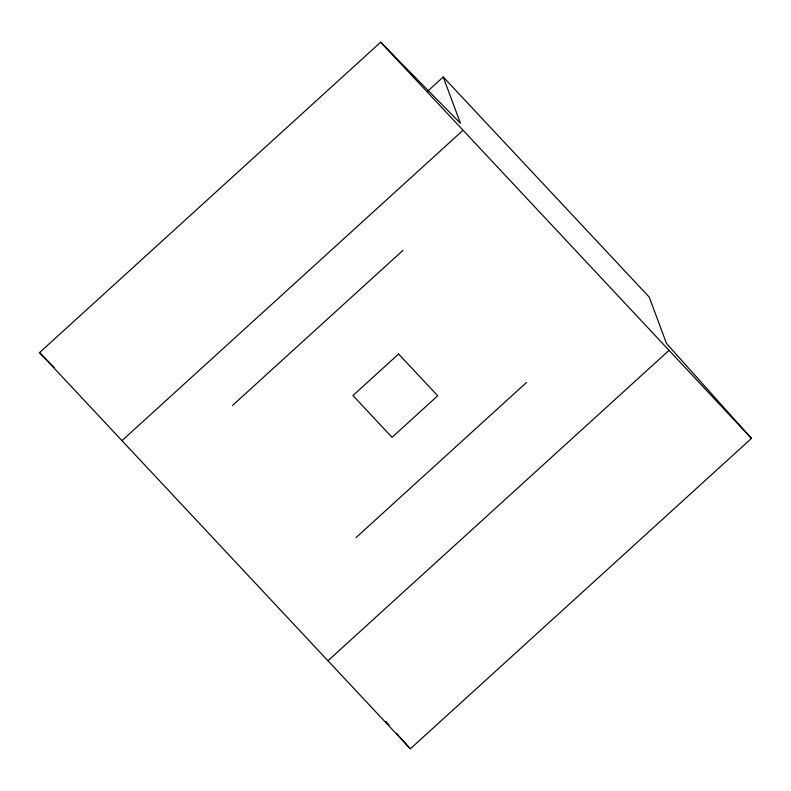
<?xml version="1.0" encoding="UTF-8"?>
<svg xmlns="http://www.w3.org/2000/svg" width="791" height="791" viewBox="0 0 791 791"><rect width="100%" height="100%" fill="white"/><g stroke="black" fill="none" stroke-linecap="round" stroke-linejoin="round"><path stroke-width="1.19" d="M443.247 77.004L649.253 297.119L666.477 343.442L751.45 438.402L410.351 748.8L39.55 352.598L380.649 42.2L460.471 123.327L443.247 77.004L427.516 91.321M121.952 440.646L463.051 130.248M232.435 405.526L402.985 250.332M356.029 537.593L526.579 382.399M327.949 660.752L669.048 350.354M39.55 352.598L54.144 367.429M380.649 42.2L751.45 438.402M385.84 721.402L389.113 725.06M396.459 733.277L410.351 748.8M398.585 354.002L352.944 395.54L392.049 437.324L437.69 395.787L398.585 354.002"/></g></svg>
